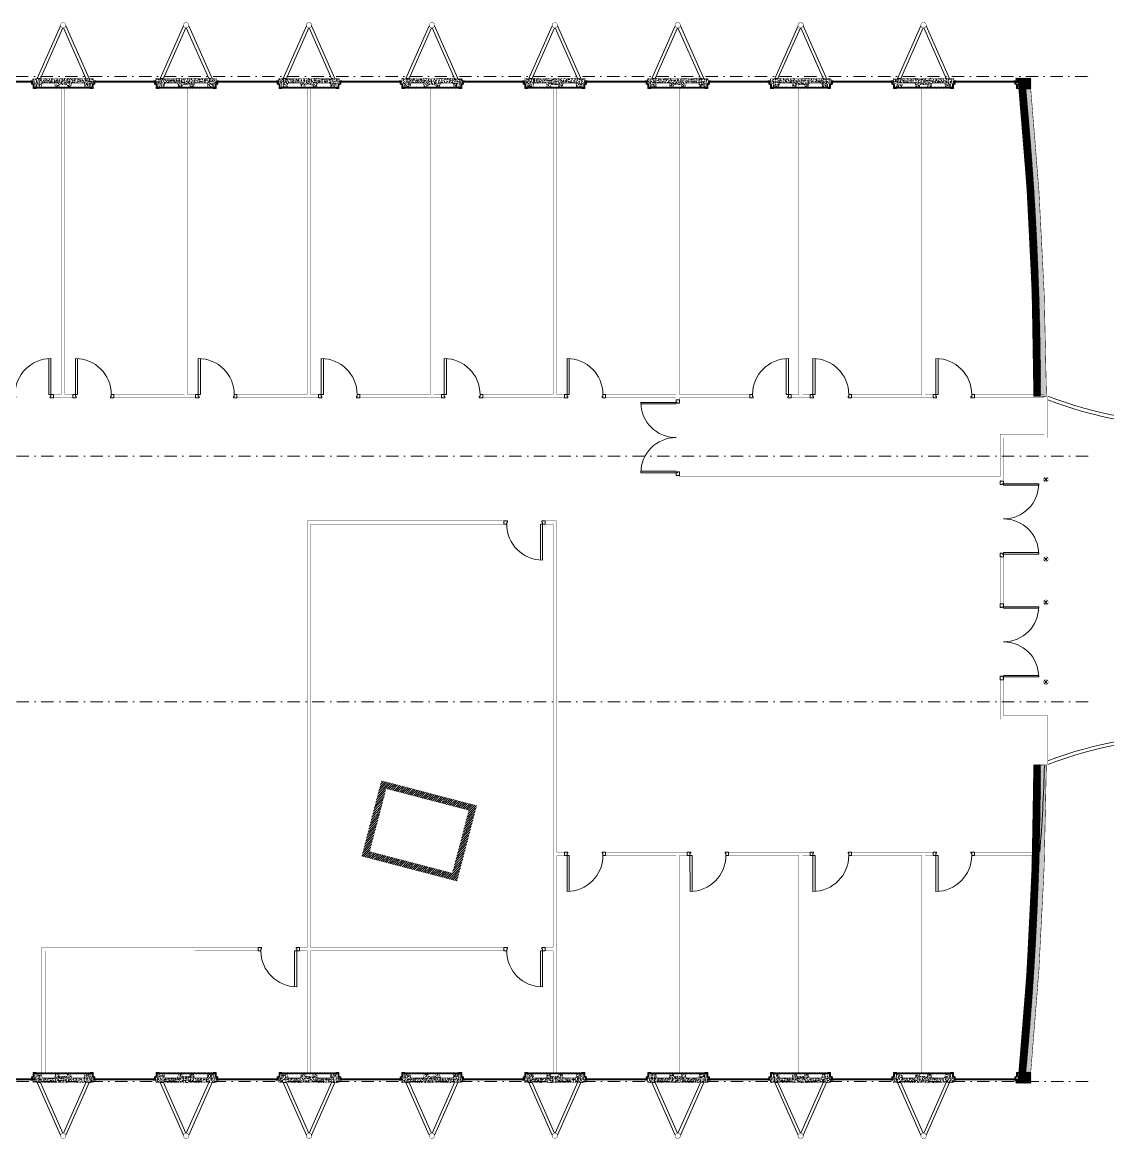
# Model space of a CAD drawing. Header units: millimetres. Extents: x 0 to 111176, y 95213 to 141729.
# Drawn here: x 53165 to 55372, y 129350 to 131621 of the extents above; entities that cross this region are included whole.
import ezdxf

# ---------------------------------------------------------------- set-up
doc = ezdxf.new("R2010")
doc.units = ezdxf.units.MM
doc.linetypes.add('TIRETPT2', pattern=[0.5, 0.25, -0.125, 0, -0.125])
doc.layers.add('CDP', color=7, linetype='Continuous', lineweight=9, true_color=0x364259)
doc.layers.add('STR_BOLLARD', color=7, linetype='Continuous', lineweight=9, true_color=0x1c1c1c)
for name, color, linetype, lineweight in [('MEN_Ext', 115, 'Continuous', 9), ('MEN_Ext_Murs-rideaux', 113, 'Continuous', 9), ('MEN_Int', 153, 'Continuous', 9), ('MEN_Int_PCF', 177, 'Continuous', 9), ('STR_BOLLARD_Axes', 252, 'Continuous', 9)]:
    doc.layers.add(name, color=color, linetype=linetype, lineweight=lineweight)

# ---------------------------------------------------------------- blocks, each defined once
blk = doc.blocks.new('PO14A')
blk.add_lwpolyline([(-9.999999995525855, -78.43703521069969), (-9.99999999555996, -6.999999993421824), (-1.499999996087809, -6.999999993916362), (-1.499999995550638, 0), (-8.49999999555564, 3.922195901395753e-10), (-8.49999999555564, -3.99999999361782), (-6.999999990907213, -3.99999999361782), (-6.999999995832695, -78.49999999804496, -0.4142135623524235), (-78.4999999955545, -6.999999993916362, -0.4142135623524235), (-149.9999999952763, -78.49999999804496), (-150.0000000002018, -3.99999999361782), (-148.4999999955534, -3.99999999361782), (-148.4999999955534, 3.922195901395753e-10), (-155.4999999955584, 0), (-155.4999999950212, -6.999999993916362), (-146.999999995549, -6.999999993421824), (-146.9999999955832, -78.43703521069969)], format="xyb")
blk = doc.blocks.new('Porte')
blk.add_lwpolyline([(9.972684131353162, 79.94161479349714), (9.99670763418544, 7.003293212503195), (-0.003291194327175617, 6.999999541556463), (0, 0), (6.99901430029422, 1.746229827404022e-09), (6.998190135927871, 2.502305638219696), (5.498190306709148, 2.501811587368138), (5.472664345637895, 80.00180251570418, -0.4142135623537333), (78.49669962038752, 7.025854876847006), (78.498181771487, 2.525855404732283), (76.99818194215186, 2.525361353880726), (76.99999345361721, -1.979060471057892e-09), (83.99901364254765, -6.05359673500061e-09), (83.99669897276908, 7.027666397683788), (78.49669962038752, 7.025854876847006)], format="xyb")
blk = doc.blocks.new('Fenetres Ext')
for points in [[(14.09999999846332, 3.400000005214679), (14.09999999846332, 4.400000005214679), (18.09999999846332, 4.400000005214679), (18.09999999846332, 3.400000005214679)], [(14.09999999846332, 1.400000005214679), (139.0999999735504, 1.400000005214679), (139.0999999735504, 3.400000005214679), (14.09999999846332, 3.400000005214679), (14.09999999846332, 1.400000005214679)], [(14.09999999846332, -2.599999994785321), (16.09999999846332, -2.599999994785321), (16.09999999846332, 1.400000005214679), (14.09999999846332, 1.400000005214679)], [(139.0999999735504, 3.400000005214679), (139.0999999735504, 4.400000005214679), (135.0999999735504, 4.400000005214679), (135.0999999735504, 3.400000005214679)], [(139.0999999735504, -2.599999994785321), (137.0999999735504, -2.599999994785321), (137.0999999735504, 1.400000005214679), (139.0999999735504, 1.400000005214679)], [(6.599999998463318, -10.59999999478532), (10.59999999846332, -10.59999999478532), (10.59999999846332, -3.599999994785321), (11.59999999846332, -3.599999994785321), (11.59999999846332, -4.585936534454959), (12.59999999972251, -4.585936534454959), (12.59999999846332, -11.59999999478532), (6.599999998463318, -11.59999999478532)], [(10.59999999846332, -3.599999994785321), (14.09999999846332, -3.599999994785321), (14.09999999846332, -2.599999994785321), (10.59999999846332, -2.599999994785321), (10.59999999846332, -3.599999994785321)], [(142.5999999735504, -3.599999994785321), (139.0999999735504, -3.599999994785321), (139.0999999735504, -2.599999994785321), (142.5999999735504, -2.599999994785321), (142.5999999735504, -3.599999994785321)], [(146.5999999735504, -10.59999999478532), (142.5999999735504, -10.59999999478532), (142.5999999735504, -3.599999994785321), (141.5999999735504, -3.599999994785321), (141.5999999735504, -4.585936534454959), (140.5999999722912, -4.585936534454959), (140.5999999735504, -11.59999999478532), (146.5999999735504, -11.59999999478532)]]:
    blk.add_lwpolyline(points, close=True)
blk.add_lwpolyline([(14.09999999846332, 2.400000005214679), (139.0999999735504, 2.400000005214679)])
blk = doc.blocks.new('panneau+contreventement')
at = {"lineweight": 5}
h = blk.add_hatch(dxfattribs=at)
h.set_pattern_fill('AR-CONC', color=252, scale=0.04, angle=360, style=0)
h.set_pattern_definition([(49.99999999999994, (6.955815479159355e-08, 17.59999999470892), (7.287386759840159, -0.6375634215561317), [0.7619999999999998, -8.381999999999998]), (354.9999999999999, (6.955815479159355e-08, 17.59999999470892), (-1.409736856998765, 7.642273809561408), [0.6096, -6.7056233668]), (100.4514446999998, (0.6072803495580956, 17.54686985470835), (5.877649883614139, 7.004710076487798), [0.6476003520000001, -7.123609784]), (46.18419999999995, (6.955815479159355e-08, 19.63199999470817), (10.8431616356852, -1.681693117309098), [1.143, -12.573]), (96.63555760999995, (0.9035960695582617, 19.49185999470865), (9.49616536206013, 9.89704498390885), [0.9714009256, -10.6854243264]), (351.18415117, (6.955815479159355e-08, 19.63199999470817), (9.496165362599092, 9.897044983421296), [0.9143986827999999, -10.0583892768]), (20.99999999999999, (1.016000069557776, 19.12399999471018), (6.064575650765295, -4.090607927483512), [0.7619999999999999, -8.382]), (326, (1.016000069557776, 19.12399999471018), (2.472081133905891, 7.367518644892768), [0.6096, -6.7056]), (71.45144499999996, (1.521381373558143, 18.78311599870722), (8.53665677114865, 3.2769107554362), [0.647600352, -7.123597503999998]), (37.49999999999993, (6.955815479159355e-08, 17.59999999470892), (0.1235441300236765, 3.382201554926124), [0, -6.624319999999999, 0, -6.8072, 0, -6.731]), (7.499999999999964, (6.955815479159355e-08, 17.59999999470892), (2.672786500412234, 4.007222992724778), [0, -3.88112, 0, -6.47192, 0, -2.5654]), (327.4999999999998, (-2.265679930442275, 17.59999999470892), (5.423623806674856, -0.2291497597069439), [0, -2.54, 0, -7.9248, 0, -10.5156]), (317.4999999999999, (-3.281679930441896, 17.59999999470892), (5.925167255440723, 1.017059641333315), [0, -3.302, 0, -5.26288, 0, -7.4676])])
h.paths.add_polyline_path([(8.000000000007276, 16.62599197128293), (8.000000000007276, 12.62599197128293), (-8, 12.62599197128293), (-8, 16.62599197128293), (-15.27348650529757, 16.62599197128293), (-17.5, 9), (-42.54545454565005, 9), (-44.5, 17.59999999831052), (-55.5, 17.59999999831052), (-55.5, 10), (-62.5, 9), (-61.5, 0), (61.5, 0), (62.5, 9), (55.5, 10), (55.5, 17.59999999831052), (44.5, 17.59999999831052), (42.5, 9), (17.50000000000728, 9), (15.72651349470971, 16.62599197128293)])
at = {"layer": 'CDP'}
h = blk.add_hatch(dxfattribs=at)
h.set_pattern_fill('ANSI31', color=256, scale=5)
h.set_pattern_definition([(45, (0, 0), (-0.4419417382415922, 0.4419417382415922), [])])
h.paths.add_polyline_path([(-59, 17.59999999831052), (-59, 19.3999999983098), (58.99999999767169, 19.3999999983098), (58.99999999767169, 17.59999999831052)])
at = {"linetype": 'Continuous', "lineweight": 5, "const_width": 0.8799999952316284}
blk.add_lwpolyline([(8.000000000007276, 16.62599197128293), (8.000000000007276, 12.62599197128293), (-8, 12.62599197128293), (-8, 16.62599197128293), (-15.27348650529757, 16.62599197128293), (-17.5, 9), (-42.54545454565005, 9), (-44.5, 17.59999999831052), (-55.5, 17.59999999831052), (-55.5, 10), (-62.5, 9), (-61.5, 0), (61.5, 0), (62.5, 9), (55.5, 10), (55.5, 17.59999999831052), (44.5, 17.59999999831052), (42.5, 9), (17.50000000000728, 9), (15.72651349470971, 16.62599197128293)], close=True, dxfattribs=at)
for points in [[(-5.29915068641867, -107.0272467950708), (-52.79727948180198, 0.03446815508141299)], [(-0.5113040249361802, -103.0238181007117), (-46.75775930929467, 1.216600178464432)], [(0.5113040249361802, -103.0238181007117), (46.75775930929467, 1.216600178464432)], [(5.29915068641867, -107.0272467950708), (52.79727948180198, 0.03446815508141299)], [(52.79745963354026, 0), (46.20254036645974, 0)]]:
    blk.add_lwpolyline(points)
at = {"const_width": 0.8}
blk.add_lwpolyline([(4.886542232529791, -105.9757763550551, 128.1178204295244), (4.962955946750299, -106.1295426030811, 0.007805315424875689)], format="xyb", close=True, dxfattribs=at)
at = {"layer": 'CDP', "const_width": 0.2}
blk.add_lwpolyline([(-59, 17.59999999831052), (-59, 19.3999999983098), (58.99999999767169, 19.3999999983098), (58.99999999767169, 17.59999999831052), (-59, 17.59999999831052)], close=True, dxfattribs=at)
blk = doc.blocks.new('Potelet')
at = {"lineweight": 0, "const_width": 0.5}
blk.add_lwpolyline([(-1.600976329688904, 4.736757835458326, 7.011262514145348), (1.19217006630147, 4.855793501891813, 0.1426276648438825)], format="xyb", close=True, dxfattribs=at)
at = {"ltscale": 5}
for points in [[(-3.535533905932737, -3.535533905932737), (3.535533905932738, 3.535533905932738)], [(-3.535533905932738, 3.535533905932738), (3.535533905932737, -3.535533905932737)]]:
    blk.add_lwpolyline(points, dxfattribs=at)
blk = doc.blocks.new('Demi-pignon')
h = blk.add_hatch()
h.set_pattern_fill('ANSI31', color=252, scale=10, angle=-89.99999999999999)
h.set_pattern_definition([(315, (15798.99354444985, 8695.125103045011), (0.8838834764831842, 0.8838834764831845), [])])
edge = h.paths.add_edge_path()
edge.add_line((-62.11281905308351, -628.6040347346297), (-62.11281905308533, -628.6397844067515))
edge.add_arc((6460.130552902065, -631.5314602852422), 6522.244012976076, 174.3610897732516, 179.9745975727593, ccw=False)
edge.add_line((-30.55167438650096, 9.336068274767058), (-25.09682034418438, 9.33606827476706))
edge.add_line((-25.09682034418438, 9.336068274767058), (-26.09682035706465, 18.39596526455807))
edge.add_line((-26.09682035706464, 18.39596526455807), (-56.09682035706464, 18.39596526455806))
edge.add_line((-56.09682035706464, 18.39596526455807), (-56.09682035706464, -3.604034735441928))
edge.add_line((-56.09682035706464, -3.604034735441928), (-46.1612564661973, -3.604034735441926))
edge.add_arc((6570.532482678151, -633.378937613089), 6646.59705909171, 174.5629839039005, 179.9588388157768)
edge.add_line((-76.06286127269595, -628.6040347354392), (-62.11281905308351, -628.6040347346297))
edge = h.paths.add_edge_path()
edge.add_line((-62.11281905308533, -1378.603889387461), (-76.06286127269595, -1378.603889387462))
edge.add_line((-76.06286127269595, -1378.603889387462), (-76.06286127269595, -1378.604034735442))
edge.add_arc((6708.070396473591, -1367.32589486679), 6784.142632293206, 180.095250077703, 185.381612910002)
edge.add_line((-46.16850938189964, -2003.602609768547), (-56.09682035706464, -2003.602609768551))
edge.add_line((-56.09682035706464, -2003.602609768551), (-56.09682035706464, -2025.602609768551))
edge.add_line((-56.09682035706464, -2025.602609768551), (-26.09682035706464, -2025.602609768551))
edge.add_line((-26.09682035706464, -2025.602609768551), (-25.09682029086435, -2017.072288127002))
edge.add_line((-25.09682029086434, -2017.072288127002), (-30.55167438649914, -2017.072288121869))
edge.add_arc((6680.307085616831, -1365.322901724218), 6742.43298516071, 180.1128603521102, 185.54709096399, ccw=False)
edge.add_line((-62.11281905308533, -1378.604034735439), (-62.11281905308533, -1378.603889387461))
at = {"lineweight": 5}
h = blk.add_hatch(dxfattribs=at)
h.set_pattern_fill('AR-CONC', color=252, scale=0.8, angle=270, style=0)
h.set_pattern_definition([(319.9999999999999, (15798.99354444985, 8695.125103045011), (-0.5020170798607612, -5.738081460806028), [0.5999999999999999, -6.599999999999999]), (265, (15798.99354444985, 8695.125103045011), (6.017537069600095, 1.110010668904), [0.48, -5.28]), (10.45144446000004, (15798.95170969785, 8694.64692959701), (5.515519927749036, -4.628070773816897), [0.5099215359999998, -5.609136895999998]), (316.1842, (15800.59354444985, 8695.125103045011), (-1.324154246344612, -8.53793064537258), [0.8999999999999995, -9.899999999999991]), (6.635635489999939, (15800.48319799385, 8694.413609085012), (7.792948806196404, -7.477295565393828), [0.764882736, -8.413710079999998]), (261.18416399, (15800.59354444985, 8695.125103045011), (7.792948802159922, -7.477295560438185), [0.7200000000000001, -7.920000008]), (291, (15800.19354444985, 8694.325103045012), (-3.220951125322711, -4.775256416947694), [0.6000000000000001, -6.600000000000001]), (236, (15800.19354444985, 8694.325103045012), (5.801200360374824, -1.946522655372654), [0.4799999999999999, -5.279999999999999]), (341.4514447400001, (15799.92513185785, 8693.92716501301), (2.58024922245083, -6.721779013839769), [0.5099215199999995, -5.609136895999995]), (307.5000000000001, (15798.99354444985, 8695.125103045011), (2.663150830650492, -0.09727884253832542), [0, -5.215999999999998, 0, -5.359999999999999, 0, -5.299999999999999]), (277.5, (15798.99354444985, 8695.125103045011), (3.155293695058882, -2.104556299537189), [0, -3.056, 0, -5.096, 0, -2.02]), (237.5, (15798.99354444985, 8696.90910304501), (-0.1804389738750382, -4.270579489379272), [0, -2, 0, -6.24, 0, -8.28]), (227.5, (15798.99354444985, 8697.70910304501), (0.8008398586585418, -4.66548935473909), [0, -2.6, 0, -4.143999999999999, 0, -5.879999999999999])])
edge = h.paths.add_edge_path()
edge.add_line((-76.06286127269595, -1378.603889387463), (-87.91185925913305, -1378.603889387463))
edge.add_line((-87.91185925913305, -1378.603889387463), (-87.91185922620207, -1378.604034735437))
edge.add_arc((7151.601345845076, -1323.391610826606), 7239.723741839555, 180.4369599787104, 185.3911985980951)
edge.add_line((-56.09682035706464, -2003.602609768551), (-46.16850938190146, -2003.602609768551))
edge.add_line((-46.16850938190146, -2003.602609768551), (-46.69343407983251, -1993.522203397642))
edge.add_arc((6508.957447730241, -1372.253895764869), 6585.023370820035, 180.0552520770599, 185.4136591410669, ccw=False)
edge.add_line((-76.06286127269595, -1378.604034735442), (-76.06286127269595, -1378.603889387463))
edge = h.paths.add_edge_path()
edge.add_line((-88.08178190969011, -628.6040347354419), (-76.06286127269595, -628.6040347354392))
edge.add_arc((6610.991568460195, -635.3146041633081), 6687.057796815601, 174.5793199602518, 179.9425027594255, ccw=False)
edge.add_line((-46.1612564661973, -3.604034735441928), (-56.09682035706464, -3.604034735438292))
edge.add_arc((7086.253441552688, -682.4389425839627), 7174.537204302172, 174.5707099585921, 179.5700709511673)
at = {"ltscale": 50, "const_width": 1}
for points in [[(-76.06286127269414, -628.6040347347607, -0.02354820973222907), (-46.1612564661973, -3.604034735441928), (-56.09682035706464, -3.604034735441928), (-56.09682035706464, 18.39596526455807), (-44.36470020732668, 18.39596526455807), (-26.09682035706464, 18.39596526455807), (-25.09682034418438, 9.336068274767058), (-30.55167438649914, 9.336068274767058, 0.02449707664726791), (-62.11280310527945, -628.604034734627), (-76.06284718028473, -628.590006370303)], [(-76.06286127269595, -1378.604034735442), (-62.11281905308533, -1378.603889387462), (-62.11281905308533, -1378.604034735442, 0.02371574882550749), (-30.55167438649914, -2017.072288121869), (-25.09682029086434, -2017.072288127002), (-26.09682035706464, -2025.602609768551), (-45.66204694910448, -2025.602609768551), (-56.09682035706464, -2025.602609768551), (-56.09682035706464, -2003.602609768551), (-46.16850938189782, -2003.602609768551, -0.02307020082949891)]]:
    blk.add_lwpolyline(points, format="xyb", close=True, dxfattribs=at)
at = {"const_width": 1}
for points in [[(-76.06286127269414, -628.6040347347625, -0.02340557217348866), (-46.1612564661973, -3.604034735441928), (-56.09682035706464, -3.604034735441928, 0.02181728809893834), (-88.08178190969011, -628.6040347354419), (-76.06286127269777, -628.6040347349372)], [(-76.06286127269595, -1378.604034735442), (-87.91185925913305, -1378.603889387463), (-87.91185922620207, -1378.604034735442, 0.02162031173250202), (-56.09682035706464, -2003.602609768551), (-46.16850938190146, -2003.602609768551), (-46.69343407983069, -1993.522203397645, -0.02338472269243292)]]:
    blk.add_lwpolyline(points, format="xyb", close=True, dxfattribs=at)
blk = doc.blocks.new('Trémie-Aile-E')
at = {"ltscale": 5}
h = blk.add_hatch(dxfattribs=at)
h.set_pattern_fill('ANSI31', color=252)
h.set_pattern_definition([(45, (2159.834411285032, -27180.53213016078), (-2.245064030267288, 2.245064030267288), [])])
h.paths.add_polyline_path([(3.186287358403206e-07, -8.754432201385498e-08), (193.5019590947818, -50.56670786417999), (233.576075021193, 102.7835944751932), (40.07411623805501, 153.3503022614332)])
h.paths.add_polyline_path([(15.86446364421863, 9.290791229228489), (184.2111677844118, -34.70224453981245), (217.7116116974657, 93.49280316063232), (49.36490755727255, 137.4858389297897)], flags=16)
at = {"const_width": 0.5}
for points in [[(3.186287358403206e-07, -8.754432201385498e-08), (193.5019590947818, -50.56670786417999), (233.576075021193, 102.7835944751932), (40.07411623805501, 153.3503022614332)], [(15.86446364421863, 9.290791229228489), (184.2111677844118, -34.70224453981245), (217.7116116974657, 93.49280316063232), (49.36490755727255, 137.4858389297897)]]:
    blk.add_lwpolyline(points, close=True, dxfattribs=at)

msp = doc.modelspace()

# ---------------------------------------------------------------- linework, layer by layer
at = {"layer": 'CDP', "const_width": 0.5}
for points in [[(53244.20406654279, 131489.0462221156), (53244.2040665471, 130864.1866033684)], [(53251.20406610309, 131489.0462221153), (53251.20406610402, 130864.1866033822)], [(53494.20405085501, 131489.0462221163), (53494.20405085396, 130864.1866033811)], [(53501.2040504152, 131489.0462221161), (53501.20405041415, 130864.1866033807)], [(53744.20403517981, 131489.0462221141), (53744.20403517876, 130864.1866033788)], [(53751.20403473999, 131489.0462221138), (53751.20403473009, 130864.186603386)], [(53994.20401949005, 131489.0462221125), (53994.20401949796, 130864.1866033698)], [(54001.20401905035, 131489.0462221123), (54001.20401906536, 130864.1866033599)], [(54244.20400380204, 131489.0462221134), (54244.20400381007, 130864.1866033706)], [(54251.20400336245, 131489.0462221131), (54251.20400335395, 130864.1866033688)], [(54494.20398811612, 131489.0462221163), (54494.20398812043, 130864.186603369)], [(54501.20398767642, 131489.046222116), (54501.20398768247, 130864.1866033711)], [(54744.20397242997, 131489.0462221193), (54744.20397243241, 130864.1866033698)], [(54751.20397199038, 131489.046222119), (54751.20397200354, 130864.1866033643)], [(54994.20395674394, 131489.0462221223), (54994.20395675721, 130864.1866033676)], [(55001.20395630435, 131489.046222122), (55001.20395630668, 130864.1866033725)], [(53244.20406654372, 130864.1866033826), (53228.32621906325, 130864.1866033825)], [(53267.08214237238, 130864.1866033822), (53251.20406610402, 130864.1866033822)], [(53494.20405085583, 130864.1866033833), (53351.08209187491, 130864.1866033839)], [(53517.08208301058, 130864.1866033758), (53501.20405042497, 130864.1866033756)], [(53744.2040351769, 130864.1866033765), (53601.08207617968, 130864.1866033757)], [(53767.08225625567, 130864.1866033794), (53751.20403473719, 130864.1866033763)], [(53994.204019489, 130864.1866033773), (53851.08206050633, 130864.1866033757)], [(54017.08184063784, 130864.1866033701), (54001.20401904371, 130864.1866033703)], [(54244.20400381531, 130864.1866033586), (54101.08204484009, 130864.1866033661)], [(54267.08201686828, 130864.1866033638), (54251.20400335209, 130864.1866033666)], [(54494.203988133, 130864.1866033661), (54351.0820200349, 130864.1866033672)], [(54644.32600892999, 130864.186603371), (54501.20398768433, 130864.1866033733)], [(54744.20397244697, 130864.1866033692), (54728.3259936017, 130864.1866033714)], [(54767.08178099268, 130864.1866033711), (54751.2039720054, 130864.1866033666)], [(54994.20395674638, 130864.1866033728), (54851.08199779456, 130864.1866033721)], [(55017.08174230414, 130864.1866033689), (55001.20395630493, 130864.1866033703)], [(55243.37166429975, 130864.1866033698), (55101.08198210667, 130864.1866033728)], [(53267.08538379241, 130857.1866038267), (53228.32939599466, 130857.1866038272)], [(53517.08536808996, 130857.1866038281), (53351.0843974282, 130857.186603829)], [(53744.2040351613, 130857.1866038252), (53601.08438173658, 130857.1866038253)], [(53767.08535241475, 130857.1866038259), (53744.2040351613, 130857.1866038252)], [(54017.0853367541, 130857.1866038229), (53851.08436606138, 130857.1866038231)], [(54267.08530805924, 130857.1866038197), (54101.0843504006, 130857.1866038202)], [(54494.20398812112, 130857.1866038192), (54351.08432559541, 130857.1866038214)], [(54494.20398812206, 130857.1866038151), (54494.20398815477, 130853.3983451986)], [(54501.20398767921, 130857.1866038183), (54501.20398769795, 130853.3983451964)], [(54644.32831451599, 130857.1866038192), (54501.20398768142, 130857.1866038189)], [(54767.08528971393, 130857.186603817), (54728.32930188521, 130857.1866038167)], [(55017.08527402603, 130857.1866038178), (54851.08430335158, 130857.1866038217)], [(55243.39336732146, 130857.1866038179), (55101.0842876744, 130857.1866038172)], [(55243.39336733299, 130857.1866038131), (55243.3933615702, 130783.2584180619), (55153.39336722461, 130783.2584180547), (55153.39336722379, 130697.1866138058)], [(55250.39336714882, 130860.5379782035), (55250.39336059184, 130776.2584184971), (55160.39336678851, 130776.2584184904), (55160.3933667884, 130687.9562928089)], [(54494.20398806932, 130699.3983548653), (54494.20398812531, 130690.1866142854), (55153.393367226, 130690.1866142447)], [(54501.20398766943, 130699.398354862), (54501.20398768038, 130697.1866138498), (55153.39336722379, 130697.1866138058)], [(55153.39336722239, 130690.1866142404), (55153.39336722333, 130687.9562928196)], [(53744.20403517282, 130607.1866195079), (53744.20403517422, 130562.6866222971)], [(53744.20403516036, 130607.1866195067), (54144.32373299659, 130607.186619507)], [(53751.20403473731, 130600.1866199435), (53751.20403473452, 130562.6866222969)], [(53751.20403473603, 130600.1866199448), (54144.32603857527, 130600.1866199398)], [(54228.32373225805, 130607.1866195072), (54251.20400335803, 130607.1866195064)], [(54228.32603784604, 130600.1866199394), (54244.20400380064, 130600.1866199392)], [(54244.20400379936, 130600.1866199431), (54244.20400379889, 129739.1866739668)], [(54244.20400379749, 130600.1866199408), (54244.20400380029, 130562.6866223009)], [(54251.20400334103, 130607.1866195075), (54251.20400335558, 129933.258471372)], [(53744.20403517049, 130562.6866222926), (53744.2040351684, 129739.3270160245)], [(53751.20403473638, 130562.6866222992), (53751.20403471857, 129739.1866739635)], [(55153.39336722391, 130533.9563024852), (55153.39336722449, 130437.956308497)], [(55160.39336678793, 130533.9563024731), (55160.39336678863, 130437.9563084968)], [(55153.39336723206, 130283.9563181593), (55153.3933672295, 130203.2584544452), (55243.39335524302, 130203.2584544486), (55243.39335523965, 130108.6541929927)], [(55160.39336678456, 130283.9563181567), (55160.39336678456, 130210.2584540096), (55250.39335479797, 130210.2584540129), (55250.39335479902, 130111.3746280403)], [(54267.08532104944, 129933.2584713734), (54251.2040033408, 129933.2584713744)], [(54524.08431966195, 129933.2584713753), (54351.08433468745, 129933.2584713735)], [(54767.08528967854, 129933.2584713794), (54594.08529880957, 129933.2584713763)], [(55017.08527399413, 129933.2584713839), (54851.08430331643, 129933.2584713796)], [(55234.0762177807, 129933.2584713882), (55234.0762177807, 129933.2584713882), (55101.08428763214, 129933.2584713841)], [(54251.20400335605, 129926.2584718035), (54251.20400336315, 129482.3270321376)], [(54267.08206160483, 129926.2584718095), (54251.20400334767, 129926.258471807)], [(54494.20398811658, 129926.2584718093), (54345.58202919969, 129926.2584718074)], [(54494.20398811344, 129926.2584718113), (54494.20398811856, 129482.3270321431)], [(54501.20398767374, 129926.258471811), (54501.20398767898, 129482.3270321428)], [(54517.08202898188, 129926.2584718096), (54501.20398767374, 129926.2584718125)], [(54744.20397243113, 129926.2584718124), (54601.08201346127, 129926.2584718153)], [(54744.20397242752, 129926.2584718142), (54744.20397243253, 129482.3270321461)], [(54751.20397198771, 129926.2584718139), (54751.20397199283, 129482.3270321458)], [(54767.08202238777, 129926.2584718181), (54751.20397198945, 129926.258471817)], [(54994.20395674673, 129926.2584718169), (54851.08199777582, 129926.2584718183)], [(54994.20395674137, 129926.2584718173), (54994.2039567465, 129482.327032149)], [(55001.20395630167, 129926.2584718169), (55001.2039563068, 129482.3270321487)], [(55017.08200670464, 129926.258471824), (55001.20395630517, 129926.2584718214)], [(55233.48914303677, 129926.2584718252), (55101.08198209153, 129926.2584718228)], [(53204.204069008, 129482.3270321478), (53204.204069008, 129739.327016024), (53644.3237643519, 129739.3270160214)], [(53211.20406857086, 129482.3270321462), (53211.20406857191, 129732.3270164597), (53644.32606993173, 129732.3270164555)], [(53728.32376361324, 129739.3270160215), (53744.20403516653, 129739.3270160187)], [(53728.32606920239, 129732.3270164553), (53744.20403516875, 129732.3270164574)], [(53744.20403516886, 129732.327016456), (53744.20403516956, 129482.3270321438)], [(54144.32373298169, 129739.186673963), (53751.20403473312, 129739.1866739628)], [(53751.20403473009, 129732.1866744085), (53751.20403472986, 129482.3270321435)], [(54149.82603850146, 129732.186674409), (53751.20403473568, 129732.1866744152)], [(54244.20400379517, 129739.1866739623), (54228.32373225677, 129739.1866739598)], [(54244.20400379214, 129732.186674408), (54228.32606136892, 129732.1866744063)], [(54244.204003794, 129732.1866744103), (54244.20400380273, 129482.3270321379)]]:
    msp.add_lwpolyline(points, dxfattribs=at)
at = {"layer": 'MEN_Ext_Murs-rideaux'}
for centre, radius, start, end in [((55547.03429430199, 131634.1961624664), 835.5787983029668, 249.2057879543729, 270.35188609431), ((55547.03429430199, 131634.1961624664), 828.5787987482382, 249.0218604859326, 270.3548589373286), ((55547.03429430013, 129337.7164485102), 835.5787983029661, 89.64811390568995, 110.7942120456271), ((55547.03429430013, 129337.7164485102), 828.5787987482385, 89.64514106267139, 110.9781404285598)]:
    msp.add_arc(centre, radius, start, end, dxfattribs=at)
at = {"layer": 'STR_BOLLARD'}
msp.add_arc((52259.16901732725, 130179.2328490694), 2985.058834552936, 355.2733622726489, 358.645173776772, dxfattribs=at)
at = {"layer": 'STR_BOLLARD_Axes', "linetype": 'TIRETPT2', "ltscale": 100}
for points in [[(49895.18378269614, 131510.5508642946), (55350.48401457199, 131510.5508642946)], [(49896.58723836642, 130738.5521400002), (55351.88747024228, 130738.5521400002)], [(49896.58723836642, 130238.5521400002), (55351.88747024228, 130238.5521400002)], [(49896.58723836642, 129466.5521400002), (55351.88747024228, 129466.5521400002)]]:
    msp.add_lwpolyline(points, dxfattribs=at)

# ---------------------------------------------------------------- block references
at = {"layer": 'MEN_Ext'}
for p in [(53046.10407897329, 131497.8462215642), (53296.10406328551, 131497.8462215649), (53546.10404759762, 131497.8462215657), (53796.10403190972, 131497.8462215693), (54046.10401623067, 131497.8462215597), (54296.10400054278, 131497.8462215605), (54546.10398485861, 131497.8462215657), (54796.10396917071, 131497.8462215664), (55046.10396914574, 131497.8462215677)]:
    msp.add_blockref('Fenetres Ext', p, dxfattribs=at)
at = {"layer": 'MEN_Ext', "xscale": -1, "rotation": 180}
for p in [(53046.10387765174, 129473.5273481823), (53296.10386196396, 129473.5273481816), (53546.10384627606, 129473.5273481809), (53796.10383058817, 129473.5273481772), (54046.10381490912, 129473.5273481868), (54296.10379922122, 129473.527348186), (54546.10378353705, 129473.5273481809), (54796.10376784916, 129473.5273481802), (55046.10376782808, 129473.5273481802)]:
    msp.add_blockref('Fenetres Ext', p, dxfattribs=at)
at = {"layer": 'MEN_Int', "extrusion": (0, 0, -1)}
for name, p, rotation in [('Porte', (-53228.32444712019, 130857.1866007475), 359.9461224160139), ('Porte', (-54728.32422165864, 130857.1866007364), 359.9461224160139), ('PO14A', (-54501.20398770389, 130854.8983451), 90.00000003021559), ('Porte', (-54267.07531021489, 129933.258468869), 179.9178003235076), ('Porte', (-54517.07527759194, 129933.258468869), 179.9178003235076), ('Porte', (-54767.07527099783, 129933.2584688775), 179.9178003235076), ('Porte', (-55017.0752553147, 129933.2584688835), 179.9178003235076)]:
    msp.add_blockref(name, p, dxfattribs=dict(at, rotation=rotation))
at = {"layer": 'MEN_Int'}
for p in [(53267.08539914398, 130857.18660383), (53517.08533978218, 130857.1866038236), (53767.08551302727, 130857.1866038272), (54017.08509740944, 130857.186603818), (54267.08527363988, 130857.1866038116), (54767.08503776428, 130857.1866038189), (55017.08499907574, 130857.1866038167)]:
    msp.add_blockref('Porte', p, dxfattribs=at)
at = {"layer": 'MEN_Int', "rotation": 180.0538775556353}
for p in [(54228.32044106664, 130607.1866164124), (53728.32047242182, 129739.3270129268), (54228.32044106536, 129739.186670865)]:
    msp.add_blockref('Porte', p, dxfattribs=at)
at = {"layer": 'MEN_Int_PCF', "rotation": 89.99999999986662}
for p in [(55153.39336722135, 130689.4562927148), (55153.39336723287, 130439.4563083976)]:
    msp.add_blockref('PO14A', p, dxfattribs=at)
at = {"layer": 'STR_BOLLARD', "rotation": 180}
for name, p in [('panneau+contreventement', (53247.70376798499, 131506.6466638558)), ('panneau+contreventement', (53497.70376795705, 131506.6466638517)), ('panneau+contreventement', (53747.70376793214, 131506.6466638506)), ('panneau+contreventement', (53997.70376790717, 131506.6466638519)), ('panneau+contreventement', (54247.70376788534, 131506.6466638513)), ('panneau+contreventement', (54497.7037678574, 131506.6466638472)), ('panneau+contreventement', (54747.70376783249, 131506.646663846)), ('panneau+contreventement', (54997.70376780751, 131506.6466638473)), ('Potelet', (55246.42178349639, 130691.1828794816)), ('Potelet', (55246.4217834922, 130529.1828794992)), ('Potelet', (55246.421783495, 130441.1828795066)), ('Potelet', (55246.42178349104, 130279.1828795241))]:
    msp.add_blockref(name, p, dxfattribs=at)
at = {"layer": 'STR_BOLLARD', "xscale": -1}
for name, p in [('Demi-pignon', (55159.61155827448, 131489.0462780342)), ('panneau+contreventement', (53247.70376798039, 129464.7273481833)), ('panneau+contreventement', (53497.70376794779, 129464.7273481959)), ('panneau+contreventement', (53747.7037522599, 129464.7273483811)), ('panneau+contreventement', (53997.70376791147, 129464.7273481825)), ('panneau+contreventement', (54247.70376789127, 129464.7273481779)), ('panneau+contreventement', (54497.7037678663, 129464.7273481766)), ('panneau+contreventement', (54747.70376784145, 129464.7273481755)), ('panneau+contreventement', (54997.70376782038, 129464.7273481766))]:
    msp.add_blockref(name, p, dxfattribs=at)
at = {"layer": 'STR_BOLLARD'}
msp.add_blockref('Trémie-Aile-E', (53855.12287346472, 129924.950037701), dxfattribs=at)

doc.saveas('drawing.dxf')
